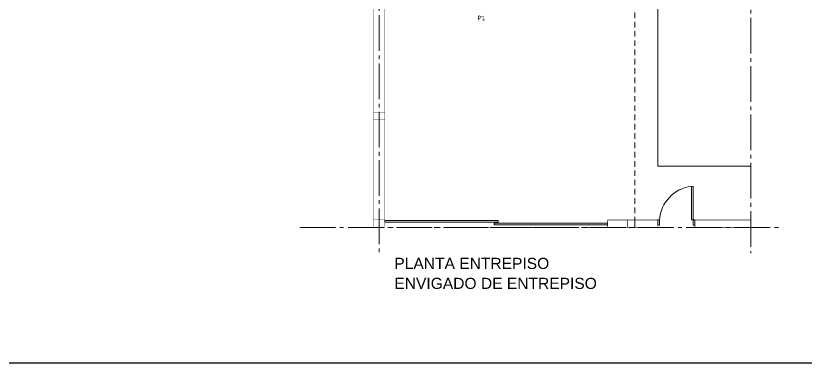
# Model space of a CAD drawing. Header units: millimetres. Extents: x 2924 to 3297, y 1496 to 1704.
# Drawn here: x 3184.89 to 3206.14, y 1548.98 to 1558.34 of the extents above; entities that cross this region are included whole.
import ezdxf

# ---------------------------------------------------------------- set-up
doc = ezdxf.new("R2010")
doc.units = ezdxf.units.MM
for name, pattern in [('ACAD_ISO04W100', [30, 24, -3, 0, -3]), ('CONTINUA', [200, 100, 100]), ('DASHED', [0.75, 0.5, -0.25])]:
    doc.linetypes.add(name, pattern=pattern)
for name, color, linetype in [('EJES', 8, 'Continuous'), ('P0- COLUMNAS HºAº', 7, 'Continuous'), ('P0-CARPINTERIAS', 7, 'Continuous'), ('P0-MAMPOSTERIA LADRILLO', 7, 'Continuous'), ('P0-PROYECCION', 7, 'Continuous'), ('P0-SOLADOS', 7, 'Continuous'), ('P0-TEXTOS', 7, 'Continuous'), ('P1-MUROS', 7, 'Continuous'), ('PT-MUROS', 7, 'Continuous')]:
    doc.layers.add(name, color=color, linetype=linetype)
doc.styles.add('Arial02.5', font='arial.ttf', dxfattribs={"width": 0.8, "height": 0.025})

msp = doc.modelspace()

# ---------------------------------------------------------------- linework, layer by layer
at = {"layer": 'EJES', "color": 8, "linetype": 'ACAD_ISO04W100', "lineweight": 0, "ltscale": 0.04}
for points in [[(3194.6705, 1584.3486), (3194.6705, 1551.9446)], [(3204.6705, 1584.2759), (3204.6705, 1551.9446)], [(3192.5352, 1552.6383), (3205.4982, 1552.6383)]]:
    msp.add_lwpolyline(points, dxfattribs=at)
at = {"layer": 'P0- COLUMNAS HºAº', "color": 8, "lineweight": 0}
for points, const_width in [([(3194.8205, 1555.7394), (3194.8204, 1555.5372), (3194.5212, 1555.5372), (3194.5214, 1555.7395)], 0.008), ([(3194.8202, 1552.8406), (3194.8201, 1552.6383), (3194.5209, 1552.6383), (3194.5211, 1552.8406)], 0.008), ([(3201.352, 1552.8383), (3201.552, 1552.8383), (3201.552, 1552.6383), (3201.352, 1552.6383)], 0.02)]:
    msp.add_lwpolyline(points, close=True, dxfattribs=dict(at, const_width=const_width))
at = {"layer": 'P0-CARPINTERIAS', "color": 8, "linetype": 'CONTINUA', "lineweight": 0}
msp.add_lwpolyline([(3203.077, 1553.7439), (3203.1241, 1553.7439), (3203.1241, 1552.6967), (3203.1713, 1552.6967), (3203.1713, 1552.8383), (3203.0768, 1552.8383), (3203.077, 1553.7439, 0.3635547), (3202.2185, 1552.8383), (3202.2185, 1552.6967), (3202.1713, 1552.6967), (3202.1713, 1552.8383), (3202.2185, 1552.8383)], format="xyb", dxfattribs=at)
for points in [[(3194.8202, 1552.8206), (3197.8202, 1552.8206), (3197.8702, 1552.8206), (3197.8702, 1552.7806), (3194.8201, 1552.7806)], [(3197.7705, 1552.7493), (3200.7705, 1552.7493), (3200.8205, 1552.7493), (3200.8205, 1552.7093), (3197.7703, 1552.7093)]]:
    msp.add_lwpolyline(points, close=True, dxfattribs=at)
at = {"layer": 'P0-MAMPOSTERIA LADRILLO', "color": 8, "lineweight": 0}
for points, const_width in [([(3194.8201, 1558.6383), (3194.5205, 1558.6383), (3194.5205, 1552.6383), (3194.8201, 1552.6383)], 0.008), ([(3201.3542, 1552.8383), (3200.8201, 1552.8383), (3200.8201, 1552.6383), (3201.3542, 1552.6383)], 0.013), ([(3202.1713, 1552.8383), (3201.5542, 1552.8383), (3201.5542, 1552.6383), (3202.1713, 1552.6383)], 0.013)]:
    msp.add_lwpolyline(points, close=True, dxfattribs=dict(at, const_width=const_width))
at = {"layer": 'P0-MAMPOSTERIA LADRILLO', "color": 8, "lineweight": 0, "const_width": 0.013}
msp.add_lwpolyline([(3204.6705, 1552.6383), (3203.1713, 1552.6383), (3203.1713, 1552.8383), (3204.6705, 1552.8383), (3204.6705, 1552.6383)], dxfattribs=at)
at = {"layer": 'P0-PROYECCION', "color": 8, "linetype": 'DASHED', "lineweight": 0, "ltscale": 0.3}
msp.add_lwpolyline([(3201.5523, 1560.4233), (3201.5523, 1552.6383), (3201.5523, 1552.6383), (3194.8201, 1552.6383)], dxfattribs=at)
at = {"layer": 'P0-SOLADOS', "color": 8, "lineweight": 0}
msp.add_lwpolyline([(3194.6706, 1571.1498), (3194.6704, 1571.3273), (3202.1713, 1571.3273), (3202.1713, 1554.2883), (3204.6705, 1554.2883)], dxfattribs=at)
at = {"layer": 'PT-MUROS'}
msp.add_lwpolyline([(3167.8871, 1585.4475), (3296.7845, 1585.4475), (3296.7845, 1548.9823), (3167.8871, 1548.9823)], close=True, dxfattribs=at)

# ---------------------------------------------------------------- texts
at = {"layer": 'P0-TEXTOS', "color": 8, "lineweight": 0, "style": 'Arial02.5'}
msp.add_text('P1', height=0.12, dxfattribs=at).set_placement((3197.3194, 1558.2142))
at = {"layer": 'P1-MUROS', "color": 8, "lineweight": 0, "style": 'Arial02.5'}
for s, p in [('PLANTA ENTREPISO', (3195.0808, 1551.5194)), ('ENVIGADO DE ENTREPISO', (3195.0808, 1550.9816))]:
    msp.add_text(s, height=0.3, dxfattribs=at).set_placement(p)

doc.saveas('drawing.dxf')
